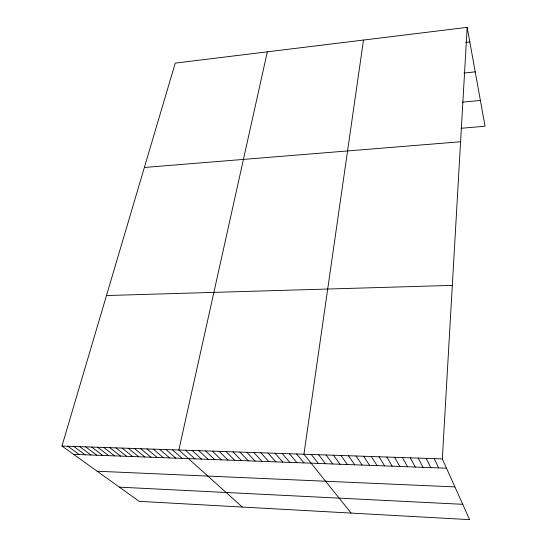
<?xml version="1.0" encoding="UTF-8"?>
<svg xmlns="http://www.w3.org/2000/svg" width="547" height="547" viewBox="0 0 547 547"><rect width="100%" height="100%" fill="white"/><g stroke="black" fill="none" stroke-linecap="round" stroke-linejoin="round"><path stroke-width="0.82" d="M442.325 458.912L467.179 27.35L175.245 63.11L61.955 446.051L139.191 501.339L469.634 519.65L442.325 458.912L61.955 446.051M363.509 40.047L303.941 454.229L351.112 513.079M267.333 51.828L178.855 450.003L242.321 507.055M465.62 42.42L469.811 41.928M463.924 73.059L475.22 71.862M462.523 102.152L480.389 100.443M461.066 128.292L485.045 126.22L467.179 27.35M144.367 167.471L460.588 141.755M106.48 295.537L452.321 285.377M73.551 454.352L446.502 468.205M97.134 471.227L454.913 486.905M119.369 487.145L462.741 504.313M67.835 446.249L79.329 454.564M73.736 446.448L85.141 454.776M79.677 446.646L90.98 454.995M85.64 446.851L96.846 455.213M91.636 447.049L102.74 455.432M97.66 447.255L108.668 455.651M103.718 447.46L114.624 455.877M109.803 447.665L120.607 456.095M115.923 447.87L126.617 456.321M122.07 448.082L132.661 456.547M128.251 448.287L138.733 456.772M134.466 448.499L144.839 456.998M140.709 448.711L150.972 457.224M146.986 448.923L157.139 457.456M153.29 449.135L163.334 457.682M159.635 449.354L169.563 457.914M166.008 449.566L175.819 458.147M172.414 449.784L182.11 458.379M185.488 450.222L194.951 458.858M192.154 450.448L201.494 459.104M198.862 450.68L208.072 459.343M205.597 450.906L214.691 459.589M212.38 451.131L221.337 459.836M219.19 451.364L228.024 460.089M226.041 451.596L234.745 460.335M232.933 451.829L241.5 460.588M239.859 452.061L248.297 460.841M246.82 452.301L255.128 461.094M253.822 452.533L261.992 461.347M260.864 452.772L268.892 461.606M267.948 453.012L275.838 461.859M275.066 453.251L282.813 462.119M282.225 453.497L289.828 462.379M289.425 453.736L296.884 462.646M296.659 453.983L303.975 462.906M311.264 454.475L318.279 463.439M318.621 454.728L325.486 463.706M326.026 454.974L332.74 463.979M333.472 455.227L340.029 464.246M340.959 455.48L347.359 464.519M348.494 455.74L354.729 464.793M356.063 455.993L362.141 465.066M363.68 456.253L369.601 465.347M371.345 456.513L377.095 465.627M379.05 456.772L384.637 465.907M386.797 457.032L392.213 466.188M394.592 457.299L399.836 466.468M402.435 457.559L407.508 466.755M410.318 457.825L415.214 467.042M418.25 458.099L422.975 467.329M426.229 458.365L430.769 467.617M434.256 458.639L438.619 467.911"/></g></svg>
